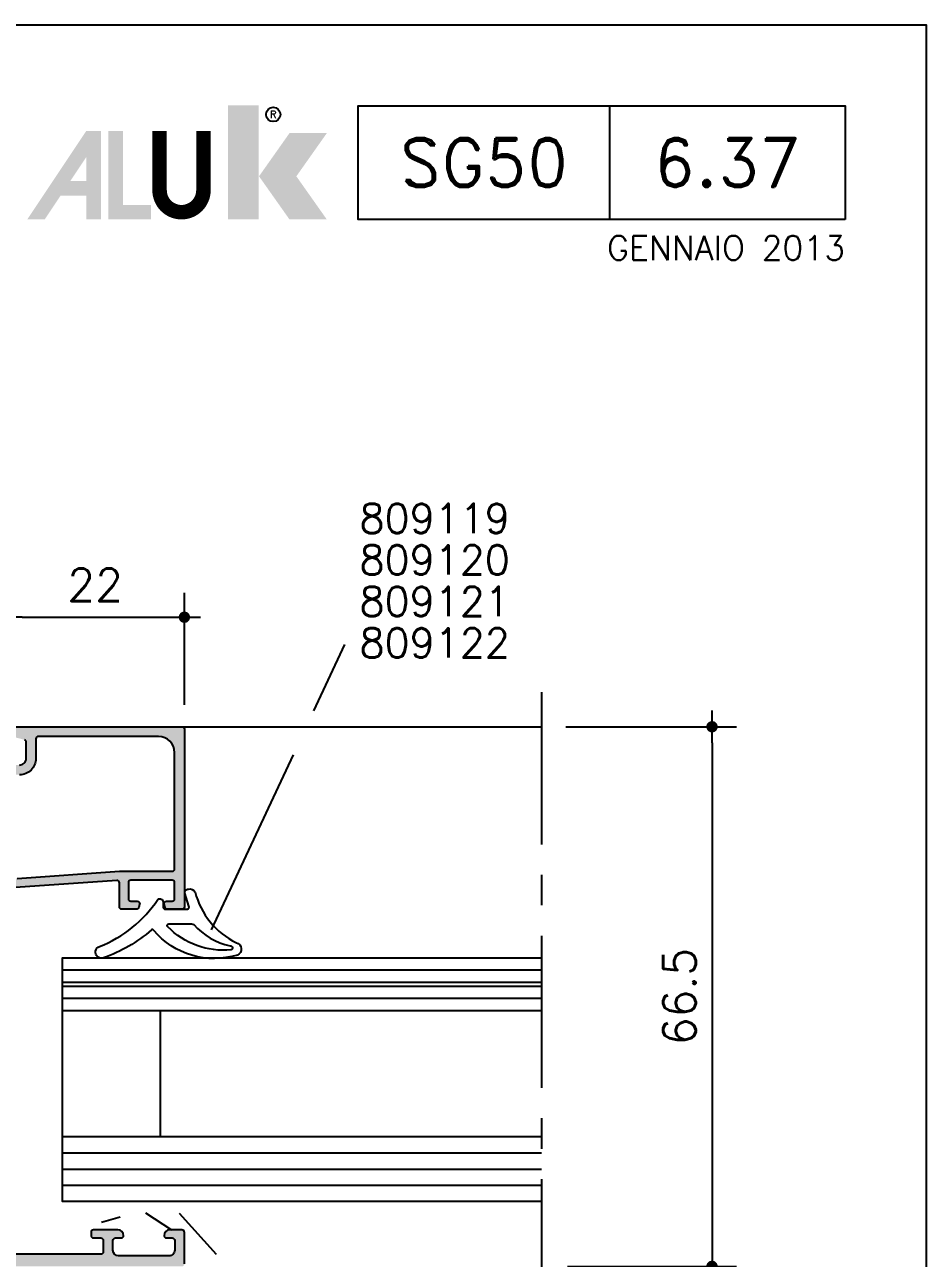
# Model space of a CAD drawing. Extents: x 0 to 1130, y -960 to 577.
# Drawn here: x 384.5 to 440, y -99 to -23 of the extents above; entities that cross this region are included whole.
import ezdxf
from ezdxf.enums import TextEntityAlignment as Align

# ---------------------------------------------------------------- set-up
doc = ezdxf.new("R2010")
doc.units = 0
doc.header["$LTSCALE"] = 7.5
doc.header["$MEASUREMENT"] = 0
doc.linetypes.add('CENTER', pattern=[2, 1.25, -0.25, 0.25, -0.25])
doc.layers.get('0').update_dxf_attribs({"linetype": 'CONTINUOUS'})
doc.layers.get('DEFPOINTS').update_dxf_attribs({"linetype": 'CONTINUOUS'})
for name, color, linetype in [('ASSI', 1, 'CENTER'), ('FILL', 8, 'CONTINUOUS'), ('FINE', 7, 'CONTINUOUS'), ('GOMMA', 3, 'CONTINUOUS'), ('GROSSA', 4, 'CONTINUOUS'), ('MARCHIO', 7, 'CONTINUOUS'), ('QUOTE', 254, 'CONTINUOUS'), ('TESTO', 2, 'CONTINUOUS'), ('TRATTEGGI', 140, 'CONTINUOUS'), ('VETRO', 6, 'CONTINUOUS')]:
    doc.layers.add(name, color=color, linetype=linetype)
doc.styles.add('RD', font='ROMAND.SHX', dxfattribs={"height": 3})
doc.styles.get("Standard").update_dxf_attribs({"font": 'romans.shx'})
doc.dimstyles.new('SCALA_1-2$0', dxfattribs={"dimtxt": 2, "dimasz": 1, "dimexe": 1.5, "dimexo": 1.5, "dimgap": 1, "dimtad": 3, "dimlfac": 2, "dimdsep": 46, "dimtxsty": 'Standard', "dimblk1": 'PUNTO', "dimblk2": 'PUNTO', "dimsah": 1, "dimcen": 0, "dimclrt": 2, "dimaunit": 1, "dimadec": 0, "dimazin": 0, "dimtfac": 0.7, "dimtmove": 0, "dimatfit": 3, "dimldrblk": 'PUNTO', "dimfxl": 1, "dimtolj": 2, "dimarcsym": 0})

# ---------------------------------------------------------------- blocks, each defined once
blk = doc.blocks.new('PUNTO')
blk.add_line((-1, 0), (1, 0))
at = {"const_width": 0.35}
blk.add_lwpolyline([(-0.1750000000000114, 0, 1), (0.1750000000000114, 0, 1)], format="xyb", close=True, dxfattribs=at)
blk = doc.blocks.new('*D81')
at = {"layer": 'DEFPOINTS', "color": 0, "transparency": 16777216}
for p in [(416.2974432438366, -66.25341374006891), (416.3996005313616, -99.50000027074714), (426.7995912078717, -99.50000027074714)]:
    blk.add_point(p, dxfattribs=at)
at = {"layer": 'QUOTE', "color": 0, "lineweight": -2, "transparency": 16777216}
for p, q in [((417.7974432438366, -66.25341374006891), (428.2995912078717, -66.25341374006891)), ((426.7995912078717, -67.25341374006891), (426.7995912078717, -98.50000027074714)), ((417.8996005313616, -99.50000027074714), (428.2995912078717, -99.50000027074714))]:
    blk.add_line(p, q, dxfattribs=at)
for p, rotation in [((426.7995912078717, -66.25341374006891), 90), ((426.7995912078717, -99.50000027074714), 270)]:
    blk.add_blockref('PUNTO', p, dxfattribs=dict(at, rotation=rotation))
at = {"layer": 'QUOTE', "color": 2, "transparency": 16777216, "insert": (424.7995912078716, -82.87670700540812), "char_height": 2, "attachment_point": 5, "rotation": 90}
blk.add_mtext('\\A2;66.5', dxfattribs=at)
blk = doc.blocks.new('*D86')
at = {"layer": 'DEFPOINTS', "color": 0, "transparency": 16777216}
for p in [(394.2956111785611, -59.50696298752115), (383.2974432438359, -66.40000027074683), (394.2956111785611, -66.40003627691686)]:
    blk.add_point(p, dxfattribs=at)
at = {"layer": 'QUOTE', "color": 0, "lineweight": -2, "transparency": 16777216}
for p, q in [((383.2974432438359, -64.90000027074683), (383.2974432438359, -58.00696298752115)), ((394.2956111785611, -64.90003627691686), (394.2956111785611, -58.00696298752115)), ((384.2974432438359, -59.50696298752115), (393.2956111785611, -59.50696298752115))]:
    blk.add_line(p, q, dxfattribs=at)
at = {"layer": 'QUOTE', "color": 0, "lineweight": -2, "transparency": 16777216, "rotation": 180}
blk.add_blockref('PUNTO', (383.2974432438359, -59.50696298752115), dxfattribs=at)
at = {"layer": 'QUOTE', "color": 0, "lineweight": -2, "transparency": 16777216}
blk.add_blockref('PUNTO', (394.2956111785611, -59.50696298752115), dxfattribs=at)
at = {"layer": 'QUOTE', "color": 2, "transparency": 16777216, "insert": (388.7965272111985, -57.50696298752115), "char_height": 2, "attachment_point": 5}
blk.add_mtext('\\A2;22', dxfattribs=at)
blk = doc.blocks.new('NMD')
at = {"layer": 'MARCHIO'}
blk.add_line((-19.50147934574323, -11.99999999951831), (-19.50147934574323, -5), dxfattribs=at)
blk.add_lwpolyline([(-5, -11.9999999995182), (-35.0029586914865, -11.99999999951831), (-35.0029586914865, -5.000000000000114), (-5, -5)], close=True, dxfattribs=at)
at = {"layer": 'MARCHIO', "const_width": 0.8940816252993522}
blk.add_lwpolyline([(-44.52990537063704, -6.560045326696226), (-44.52990537063704, -10.20148341598349, -1), (-47.2328569124073, -10.20148341598349), (-47.2328569124073, -6.560045326696226)], format="xyb", dxfattribs=at)
at = {"layer": 'MARCHIO'}
blk.add_circle((-40.22975519054793, -5.53274893474395), 0.442301161380581, dxfattribs=at)
for points in [[(-43.01116324381744, -4.962846688377454), (-41.13419014878346, -4.962846688377454), (-43.01116324381741, -11.99999999951829), (-41.1341901487834, -11.99999999951832)], [(-55.38160161531025, -11.99999999951829), (-54.30890331492077, -11.99999999951829), (-51.75496516676219, -6.560045326696248), (-51.73432503771241, -8.13813258370574)], [(-51.75496516676219, -6.560045326696248), (-51.73432503771241, -8.13813258370574), (-50.84024341241303, -6.560045326696248), (-50.84024341241303, -11.99999999951832)], [(-50.38284926682724, -6.560045326696226), (-49.48876764152789, -6.560045326696226), (-50.38284926682724, -11.99999999951832), (-49.48876764152789, -11.10591837421894)], [(-39.22923636995171, -6.682906760413069), (-36.93009059657882, -6.68290676041309), (-41.10585751316535, -9.341453379965678), (-38.80671173979249, -9.341453379965678)], [(-51.73432503771238, -11.99999999951832), (-50.84024341241303, -11.99999999951832), (-51.73432503771241, -8.13813258370574)], [(-52.72995742831989, -9.631581169617007), (-53.32601184518612, -10.52566279491632), (-51.73432503771235, -9.631581169616993), (-51.73432503771238, -10.52566279491634)], [(-41.10585751316535, -9.341453379965678), (-38.80671173979249, -9.341453379965678), (-39.22923636995174, -11.99999999951832), (-36.93009059657888, -11.99999999951832)], [(-49.48876764152789, -11.10591837421894), (-50.38284926682724, -11.99999999951832), (-47.76870756949228, -11.10591837421898), (-47.76870756949228, -11.99999999951832)]]:
    blk.add_solid(points, dxfattribs=at)
blk.add_text('R', height=0.4444645296249439, dxfattribs=at).set_placement((-40.22975519054793, -5.53274893474395), align=Align.MIDDLE)
at = {"layer": 'MARCHIO', "color": 2, "style": 'RD'}
for tag, p in [('SERIE', (-27.24999999999983, -8.5)), ('PAG', (-12.24999999999983, -8.5))]:
    blk.add_attdef(tag, text='', height=3, dxfattribs=at).set_placement(p, align=Align.MIDDLE)
at = {"layer": 'MARCHIO', "color": 2}
blk.add_attdef('REVISIONE', text='', height=1.5, dxfattribs=at).set_placement((-5.004068828642176, -14.50321972118864), align=Align.RIGHT)

msp = doc.modelspace()

# ---------------------------------------------------------------- hatches: boundary and pattern name
at = {"layer": 'FILL'}
h = msp.add_hatch(color=256, dxfattribs=at)
edge = h.paths.add_edge_path(flags=16)
edge.add_arc((363.2119869420862, -68.25000027074663), 0.15, 194.9999999999607, 269.9999999999566)
edge.add_line((363.211986942086, -68.40000027074672), (363.5468878938896, -68.40000027074672))
edge.add_arc((363.5468878938891, -68.25000027074685), 0.1499999999998636, 270.0000000000868, 360.0000000000869)
edge.add_line((363.6968878938892, -68.25000027074663), (363.6968878938892, -67.30000027074658))
edge.add_arc((363.8468878938888, -67.3000002707467), 0.1499999999999631, 89.99999999995123, 179.9999999999566, ccw=False)
edge.add_line((363.8468878938893, -67.15000027074672), (378.9468878938892, -67.15000027074672))
edge.add_arc((378.9468878938892, -67.3000002707467), 0.1500000000000057, 0, 90, ccw=False)
edge.add_line((379.0968878938893, -67.3000002707467), (379.0968878938893, -77.39938679848791))
edge.add_line((379.0968878938893, -77.39938679848791), (379.8974432438361, -77.6138949580025))
edge.add_line((379.8974432438358, -77.6138949580025), (379.8974432438358, -79.00000027074674))
edge.add_arc((380.1474432438358, -79.00000027074663), 0.2500000000000853, 180.0000000000196, 270.0000000000326)
edge.add_line((380.1474432438363, -79.25000027074674), (381.2974432438361, -79.25000027074663))
edge.add_arc((381.2974432438359, -79.4000002707466), 0.1500000000000057, -3.26281224261038e-11, 89.99999999994583, ccw=False)
edge.add_line((381.447443243836, -79.40000027074672), (381.447443243836, -80.4476704113685))
edge.add_arc((381.2974432438359, -80.44767041136862), 0.1500000000000057, -89.99999999994583, 3.26281224261038e-11, ccw=False)
edge.add_line((381.2974432438359, -80.5976704113686), (379.4468878938892, -80.5976704113686))
edge.add_arc((379.4468878938892, -80.94767041136862), 0.3499999999999943, 90.00000000000463, 180.0000000000047)
edge.add_line((379.0968878938893, -80.94767041136862), (379.0968878938893, -82.70000027074678))
edge.add_arc((378.9468878938892, -82.70000027074678), 0.1499999999999773, -90, 0, ccw=False)
edge.add_line((378.9468878938892, -82.85000027074676), (363.8468878938893, -82.85000027074699))
edge.add_arc((363.8468878938891, -82.7000002707469), 0.1500000000000625, 179.9999999999891, 270.0000000000054, ccw=False)
edge.add_line((363.6968878938892, -82.7000002707469), (363.6968878938892, -81.75000027074685))
edge.add_arc((363.5468878938891, -81.75000027074663), 0.1499999999998636, 359.9999999999131, 449.9999999999132)
edge.add_line((363.5468878938896, -81.60000027074676), (363.2119869420862, -81.60000027074676))
edge.add_arc((363.2119869420862, -81.75000027074674), 0.1500000000000057, 90.00000000004343, 165.0000000000393)
edge.add_line((363.0670980681427, -81.71117741398149), (362.7917412290969, -82.73882312751226))
edge.add_arc((362.6468523551537, -82.7000002707469), 0.1499999999998922, 269.99999999998914, 344.9999999999833, ccw=False)
edge.add_line((362.6468523551537, -82.85000027074676), (359.8979985937824, -82.85000027074699))
edge.add_arc((359.8979985937824, -82.7000002707469), 0.1500000000000057, 180.0000000000109, 270.0000000000054, ccw=False)
edge.add_line((359.7479985937825, -82.7000002707469), (359.7479985937823, -80.9476704113685))
edge.add_arc((359.3979985937822, -80.94767041136862), 0.3499999999999943, 4.652697134026705e-12, 90)
edge.add_line((359.3979985937822, -80.5976704113686), (356.5974432438356, -80.5976704113686))
edge.add_arc((356.5974432438356, -80.44767041136862), 0.1500000000000057, 180.0000000000109, 270.0000000000054, ccw=False)
edge.add_line((356.4474432438356, -80.44767041136862), (356.4474432438356, -67.30000027074658))
edge.add_arc((356.5974432438356, -67.30000027074658), 0.1500000000000199, 90.0000000000054, 180.0000000000109, ccw=False)
edge.add_line((356.5974432438356, -67.1500002707466), (362.6468523551539, -67.15000027074672))
edge.add_arc((362.6468523551537, -67.30000027074658), 0.1499999999998636, 15.000000000008981, 90.00000000002171, ccw=False)
edge.add_line((362.7917412290969, -67.26117741398122), (363.0670980681427, -68.28882312751199))
edge = h.paths.add_edge_path()
edge.add_line((380.197443243836, -81.80000027074749), (380.197443243836, -81.6500002707474))
edge.add_arc((380.3474432438356, -81.6500002707474), 0.1499999999998636, 90, 180, ccw=False)
edge.add_line((380.3474432438356, -81.50000027074753), (382.3646005313612, -81.50000027074753))
edge.add_arc((382.5060218875988, -81.55000027074749), 0.1499999999999834, 19.471220634497627, 160.5287793655025, ccw=False)
edge.add_line((382.6474432438358, -81.50000027074753), (382.6474432438358, -81.51914116130416))
edge.add_arc((382.3474432438359, -81.51914116130439), 0.3000000000000682, -32.40172067704111, 5.4285465012071654e-11, ccw=False)
edge.add_line((382.600736793871, -81.67989680665079), (382.0587051889302, -82.53394525484367))
edge.add_line((382.0587051889302, -82.53394525484356), (381.9144944117847, -82.52789669398936))
edge.add_arc((381.9103038458998, -82.62780885119554), 0.1000000000000201, 87.59827932291405, 207.5982793229115)
edge.add_line((381.82168209667, -82.6741357932861), (381.8951467331337, -82.81467096129342))
edge.add_arc((382.2496337300527, -82.62936319293141), 0.399999999999929, 207.5982793228842, 252.5982793228868)
edge.add_line((382.1300059503042, -83.01105573191063), (383.0903403302191, -83.31203795700873))
edge.add_arc((383.1352007476248, -83.16890325489152), 0.1499999999999461, 252.598279322908, 360.0000000000109)
edge.add_line((383.2852007476249, -83.1689032548914), (383.2852007476249, -82.39335616811417))
edge.add_arc((383.1852032055651, -82.39265503900987), 0.0999999999999522, 359.5982793229086, 420.3673421366811)
edge.add_arc((383.3088125523993, -82.17535172708114), 0.1500000000000135, 162.5982793228698, 240.3673421366588, ccw=False)
edge.add_line((383.165677850282, -82.13049130967539), (383.2974432438359, -81.63059469637454))
edge.add_line((383.2974432438359, -81.63059469637443), (383.2974432438359, -80.74767041136869))
edge.add_arc((383.1474432438358, -80.74767041136869), 0.1500000000001194, 1.085629331272016e-11, 89.99999999998914)
edge.add_line((383.1474432438358, -80.5976704113686), (382.6974432438358, -80.5976704113686))
edge.add_arc((382.6974432438358, -80.44767041136862), 0.1500000000000341, 180.0000000000217, 270.00000000002166, ccw=False)
edge.add_line((382.5474432438359, -80.44767041136862), (382.5474432438359, -79.40000027074672))
edge.add_arc((382.697443243836, -79.40000027074672), 0.1500000000000909, 90, 180, ccw=False)
edge.add_line((382.697443243836, -79.25000027074663), (383.1474432438361, -79.25000027074663))
edge.add_arc((383.1474432438361, -79.10000027074665), 0.1499999999999773, 269.9999999999566, 359.9999999999566)
edge.add_line((383.2974432438359, -79.10000027074676), (383.2974432438359, -76.90000027074672))
edge.add_arc((382.8974432438361, -76.90000027074683), 0.3999999999999773, 1.628443996909413e-11, 90.00000000001629)
edge.add_line((382.8974432438358, -76.50000027074685), (382.6974432438358, -76.50000027074685))
edge.add_arc((382.6974432438358, -76.65000027074683), 0.1499999999999773, 89.99999999995657, 179.9999999999566)
edge.add_line((382.5474432438359, -76.65000027074672), (382.5474432438359, -78.20000027074667))
edge.add_arc((382.3974432438358, -78.20000027074678), 0.1499999999999773, -89.99999999995657, 4.3428372009657323e-11, ccw=False)
edge.add_line((382.3974432438358, -78.35000027074676), (380.9474432438358, -78.35000027074676))
edge.add_arc((380.947443243836, -78.20000027074667), 0.1500000000000909, 180, 270, ccw=False)
edge.add_line((380.7974432438359, -78.20000027074667), (380.7974432438359, -76.65000027074683))
edge.add_arc((380.6474432438358, -76.65000027074683), 0.1500000000000341, 2.171258662545267e-11, 90.0000000000217)
edge.add_line((380.6474432438358, -76.50000027074685), (380.1468878938895, -76.50000027074685))
edge.add_arc((380.1468878938892, -76.35000027074676), 0.1500000000000341, 180.0000000000217, 270.00000000002166, ccw=False)
edge.add_line((379.9968878938894, -76.35000027074688), (379.9968878938894, -67.40000027074672))
edge.add_arc((380.2468878938894, -67.40000027074672), 0.25, 90, 180, ccw=False)
edge.add_line((380.2468878938894, -67.15000027074672), (382.3974432438361, -67.15000027074672))
edge.add_arc((382.3974432438358, -67.30000027074658), 0.1499999999998636, 0, 90, ccw=False)
edge.add_line((382.5474432438359, -67.30000027074658), (382.5474432438359, -68.10000027074676))
edge.add_arc((382.6974432438358, -68.10000027074665), 0.1499999999999773, 180.0000000000434, 270.0000000000434)
edge.add_line((382.697443243836, -68.25000027074663), (382.8974432438361, -68.25000027074663))
edge.add_arc((382.8974432438361, -67.85000027074665), 0.3999999999999773, 269.9999999999837, 359.9999999999837)
edge.add_line((383.2974432438359, -67.85000027074676), (383.2974432438359, -66.40000027074683))
edge.add_arc((383.1474432438358, -66.40000027074683), 0.1500000000000057, 1.085629331272839e-11, 90.00000000001086)
edge.add_line((383.1474432438358, -66.25000027074685), (346.5474432438359, -66.25000027074663))
edge.add_arc((346.5474432438359, -66.50000027074663), 0.25, 90, 180)
edge.add_line((346.2974432438359, -66.50000027074663), (346.2974432438359, -68.35000027074653))
edge.add_arc((346.447443243836, -68.35000027074653), 0.1500000000000341, 180, 270)
edge.add_line((346.447443243836, -68.50000027074663), (347.197443243836, -68.50000027074663))
edge.add_arc((347.197443243836, -68.1500002707466), 0.3500000000000227, 269.9999999999791, 359.9999999999814)
edge.add_arc((347.3974432438358, -68.15000027074672), 0.1500000000000909, 0, 90)
edge.add_line((347.3974432438358, -68.00000027074663), (347.0474432438359, -68.00000027074663))
edge.add_arc((347.0474432438359, -67.85000027074653), 0.1500000000000909, 180, 270, ccw=False)
edge.add_line((346.8974432438358, -67.85000027074653), (346.8974432438358, -67.2500002707464))
edge.add_arc((347.2474432438357, -67.2500002707464), 0.3499999999999091, 90, 180, ccw=False)
edge.add_line((347.2474432438357, -66.90000027074649), (350.3474432438356, -66.90000027074649))
edge.add_arc((350.3474432438356, -67.25000027074663), 0.3500000000001364, 0, 90, ccw=False)
edge.add_line((350.697443243836, -67.25000027074663), (350.697443243836, -67.85000027074676))
edge.add_arc((350.5474432438359, -67.85000027074676), 0.1499999999998636, -90, 0, ccw=False)
edge.add_line((350.5474432438359, -68.00000027074663), (350.1974432438358, -68.00000027074663))
edge.add_arc((350.197443243836, -68.15000027074649), 0.149999999999892, 90.00000000001086, 179.9999999999891)
edge.add_arc((350.3974432438358, -68.1500002707466), 0.3499999999999801, 179.9999999999721, 269.9999999999884)
edge.add_line((350.3974432438358, -68.50000027074663), (351.1474432438358, -68.50000027074663))
edge.add_arc((351.1474432438358, -68.35000027074653), 0.1500000000000909, 270, 360)
edge.add_line((351.2974432438359, -68.35000027074653), (351.2974432438359, -67.30000027074658))
edge.add_arc((351.447443243836, -67.30000027074658), 0.1499999999998636, 90, 180, ccw=False)
edge.add_line((351.447443243836, -67.15000027074672), (355.0474432438364, -67.15000027074672))
edge.add_arc((355.0474432438361, -67.65000027074672), 0.5, 0, 90.00000000000159, ccw=False)
edge.add_line((355.5474432438361, -67.65000027074672), (355.5474432438355, -81.63059469637398))
edge.add_line((355.5474432438355, -81.63059469637398), (355.6792086373894, -82.13049130967539))
edge.add_arc((355.5360739352723, -82.17535172708114), 0.1500000000000208, -60.36734213665409, 17.401720677128594, ccw=False)
edge.add_arc((355.6596832821065, -82.39265503900987), 0.09999999999994329, 119.6326578633189, 180.4017206770914)
edge.add_line((355.5596857400469, -82.39335616811428), (355.5596857400469, -83.16890325489152))
edge.add_arc((355.7096857400466, -83.16890325489152), 0.1499999999999488, 179.9999999999891, 287.401720677092)
edge.add_line((355.7545461574523, -83.31203795700873), (356.7148805373672, -83.01105573191063))
edge.add_arc((356.5952527576187, -82.62936319293141), 0.3999999999999496, 287.401720677112, 332.4017206771132)
edge.add_line((356.9497397545379, -82.81467096129342), (357.0232043910019, -82.6741357932861))
edge.add_arc((356.9345826417721, -82.62780885119554), 0.1000000000000089, 332.4017206770778, 452.4017206770779)
edge.add_line((356.9303920758871, -82.52789669398948), (356.7861812987414, -82.53394525484367))
edge.add_line((356.7861812987417, -82.53394525484367), (356.2441496938011, -81.67989680665079))
edge.add_arc((356.4974432438357, -81.51914116130405), 0.3000000000001614, 180.0000000000163, 212.4017206771137, ccw=False)
edge.add_line((356.1974432438356, -81.51914116130416), (356.1974432438356, -81.50000027074753))
edge.add_arc((356.3388646000731, -81.55000027074749), 0.1499999999999834, 19.471220634497627, 160.5287793655025, ccw=False)
edge.add_line((356.4802859563101, -81.50000027074753), (358.4474432438358, -81.50000027074753))
edge.add_line((358.447443243836, -81.50000027074753), (358.497443243836, -81.50000027074753))
edge.add_arc((358.4974432438357, -81.6500002707474), 0.1499999999998636, 0, 90, ccw=False)
edge.add_line((358.6474432438358, -81.6500002707474), (358.6474432438361, -81.80000027074749))
edge.add_line((358.6474432438358, -81.80000027074749), (358.185563028484, -82.60000027074744))
edge.add_arc((358.2721655688624, -82.65000027074751), 0.100000000000091, 149.9999999999661, 229.9999999999754)
edge.add_line((358.2078868078938, -82.72660471505941), (359.3856995317165, -83.71490693721472))
edge.add_arc((359.4821176731696, -83.60000027074676), 0.1500000000000061, 230.0000000000135, 270.0000000000054)
edge.add_line((359.4821176731696, -83.75000027074685), (379.3627688145023, -83.75000027074685))
edge.add_arc((379.3627688145023, -83.60000027074688), 0.1500000000000057, 269.9999999999891, 309.9999999999823)
edge.add_line((379.4591869559554, -83.71490693721472), (380.636999679778, -82.72660471505941))
edge.add_arc((380.5727209188092, -82.65000027074763), 0.09999999999994862, 310.0000000000415, 390.0000000001554)
edge.add_line((380.6593234591874, -82.60000027074744), (380.1974432438358, -81.80000027074749))
edge = h.paths.add_edge_path(flags=16)
edge.add_line((380.9474432438358, -94.45000027074747), (380.9474432438362, -98.45000027074667))
edge.add_arc((380.7974432438359, -98.45000027074667), 0.1500000000000625, 269.99999999998914, 359.99999999998914, ccw=False)
edge.add_line((380.7974432438359, -98.60000027074676), (359.7974432438359, -98.60000027074676))
edge.add_arc((359.7974432438359, -98.45000027074667), 0.1500000000000625, 180.0000000000109, 270.00000000001086, ccw=False)
edge.add_line((359.6474432438358, -98.45000027074678), (359.6474432438356, -94.45000027074747))
edge.add_arc((359.7974432438359, -94.45000027074747), 0.1500000000000057, 90, 180.0000000000109, ccw=False)
edge.add_line((359.7974432438359, -94.30000027074749), (380.7974432438359, -94.30000027074749))
edge.add_arc((380.7974432438357, -94.45000027074747), 0.1500000000000057, 0, 90, ccw=False)
edge = h.paths.add_edge_path()
edge.add_line((353.4474432438353, -95.12500027074731), (358.6474432438358, -95.12500027074731))
edge.add_arc((358.6474432438358, -95.27500027074717), 0.1499999999999204, -2.1714186004828662e-11, 89.99999999997829, ccw=False)
edge.add_line((358.7974432438355, -95.27500027074717), (358.7974432438359, -99.25000027074708))
edge.add_arc((359.0474432438361, -99.25000027074708), 0.25, 180.0000000000065, 270)
edge.add_line((359.0474432438361, -99.50000027074708), (394.1474432438361, -99.50000027074708))
edge.add_arc((394.1474432438361, -99.35000027074699), 0.1500000000000341, 269.9999999999783, 359.9999999999783)
edge.add_line((394.2974432438359, -99.3500002707471), (394.2974432438359, -97.40000027074706))
edge.add_arc((394.1474432438361, -97.40000027074706), 0.1500000000000341, 2.171258662545267e-11, 90.0000000000217)
edge.add_line((394.1474432438358, -97.25000027074708), (393.3974432438358, -97.25000027074708))
edge.add_arc((393.3974432438361, -97.60000027074699), 0.3499999999999375, 90.00000000000463, 180.0000000000047)
edge.add_arc((393.197443243836, -97.60000027074699), 0.1500000000000341, 180.0000000000217, 270.0000000000217)
edge.add_line((393.197443243836, -97.75000027074708), (393.5474432438359, -97.75000027074708))
edge.add_arc((393.5474432438361, -97.90000027074706), 0.1500000000000341, 1.0913936421275139e-11, 90.00000000002171, ccw=False)
edge.add_line((393.697443243836, -97.90000027074706), (393.697443243836, -98.50000027074708))
edge.add_arc((393.3474432438361, -98.50000027074708), 0.3499999999999375, -89.99999999999528, 1.3983481039758772e-11, ccw=False)
edge.add_line((393.3474432438361, -98.8500002707471), (390.2474432438362, -98.8500002707471))
edge.add_arc((390.2474432438362, -98.50000027074697), 0.3500000000000796, 180.0000000000093, 270.0000000000093, ccw=False)
edge.add_line((389.8974432438363, -98.50000027074708), (389.8974432438363, -97.90000027074706))
edge.add_arc((390.0474432438361, -97.90000027074694), 0.1499999999999204, 90.00000000002171, 180.0000000000217, ccw=False)
edge.add_line((390.0474432438359, -97.75000027074708), (390.3974432438381, -97.75000027074708))
edge.add_arc((390.3974432438381, -97.60000027074699), 0.1500000000000625, 269.9999999999891, 360.0000000000109)
edge.add_arc((390.1974432438374, -97.60000027074813), 0.3500000000010743, 2.00065976762531e-10, 90.00000000018146)
edge.add_line((390.197443243836, -97.25000027074708), (388.697443243836, -97.25000027074708))
edge.add_arc((388.697443243836, -97.40000027074706), 0.1500000000000341, 89.99999999997829, 179.9999999999783)
edge.add_line((388.5474432438359, -97.40000027074706), (388.5474432438359, -97.6000002707471))
edge.add_arc((388.697443243836, -97.60000027074699), 0.1500000000000625, 180.0000000000109, 270.0000000000109)
edge.add_line((388.697443243836, -97.75000027074708), (389.1474432438358, -97.75000027074708))
edge.add_arc((389.1474432438358, -97.90000027074717), 0.1500000000000625, 1.0913936421275139e-11, 90.00000000001091, ccw=False)
edge.add_line((389.2974432438359, -97.90000027074706), (389.2974432438359, -98.60000027074688))
edge.add_arc((389.1474432438358, -98.60000027074688), 0.1500000000000625, 269.99999999998914, 359.99999999998914, ccw=False)
edge.add_line((389.1474432438358, -98.75000027074697), (382.2974432438359, -98.75000027074685))
edge.add_arc((382.2974432438361, -98.25000027074674), 0.5000000000000568, 180.0000000000065, 269.99999999999346, ccw=False)
edge.add_line((381.7974432438359, -98.25000027074685), (381.7974432438355, -94.65000027074751))
edge.add_arc((381.9474432438356, -94.65000027074751), 0.1500000000000341, 89.99999999997829, 179.9999999999783, ccw=False)
edge.add_line((381.9474432438356, -94.50000027074753), (383.1474432438358, -94.50000027074753))
edge.add_arc((383.1474432438358, -94.35000027074744), 0.1500000000000057, 270, 360)
edge.add_line((383.2974432438359, -94.35000027074744), (383.2974432438359, -93.36940584512053))
edge.add_line((383.2974432438359, -93.36940584512053), (383.165677850282, -92.86950923181968))
edge.add_arc((383.3088125523991, -92.82464881441393), 0.1500000000000072, 119.6326578633412, 197.4017206771302, ccw=False)
edge.add_arc((383.1852032055649, -92.60734550248509), 0.09999999999994329, 299.6326578633189, 360.4017206770914)
edge.add_line((383.2852007476245, -92.60664437338079), (383.2852007476245, -91.83109728660355))
edge.add_arc((383.1352007476246, -91.83109728660344), 0.1499999999999488, 359.9999999999891, 467.401720677092)
edge.add_line((383.0903403302191, -91.68796258448634), (382.1300059503042, -91.98894480958444))
edge.add_arc((382.2496337300527, -92.37063734856355), 0.3999999999999225, 107.4017206771132, 152.4017206771158)
edge.add_line((381.8951467331335, -92.18532958020165), (381.8216820966697, -92.32586474820897))
edge.add_arc((381.9103038458998, -92.37219169029953), 0.09999999999999626, 152.4017206770741, 272.401720677086)
edge.add_line((381.9144944117843, -92.4721038475056), (382.0587051889297, -92.4660552866514))
edge.add_line((382.0587051889297, -92.4660552866514), (382.6007367938705, -93.32010373484428))
edge.add_arc((382.3474432438356, -93.48085938019057), 0.3000000000000714, -5.4285465012071654e-11, 32.40172067704111, ccw=False)
edge.add_line((382.6474432438358, -93.4808593801909), (382.6474432438358, -93.50000027074753))
edge.add_arc((382.5060218875983, -93.45000027074747), 0.1499999999999834, 199.4712206344975, 340.52877936550243, ccw=False)
edge.add_line((382.3646005313612, -93.50000027074753), (380.3474432438359, -93.50000027074753))
edge.add_arc((380.3474432438356, -93.35000027074744), 0.1500000000000341, 180.0000000000217, 270.00000000002166, ccw=False)
edge.add_line((380.1974432438356, -93.35000027074756), (380.1974432438356, -93.2401926496122))
edge.add_arc((380.3474432438356, -93.24019264961254), 0.1500000000001194, 149.9999999998954, 179.9999999998914, ccw=False)
edge.add_line((380.217539433268, -93.16519264961215), (380.6593234591874, -92.4000002707474))
edge.add_arc((380.572720918809, -92.35000027074744), 0.0999999999999707, 330.0000000000203, 449.9999999999837)
edge.add_line((380.572720918809, -92.25000027074753), (379.9953706496194, -92.25000027074753))
edge.add_arc((379.9953706496194, -92.75000027074753), 0.5, 89.99999999999675, 150.0000000000011)
edge.add_line((379.5623579477274, -92.50000027074753), (379.1293452458353, -93.25000027074753))
edge.add_arc((378.6963325439428, -93.00000027074753), 0.499999999999988, 270, 330.00000000000676, ccw=False)
edge.add_line((378.6963325439428, -93.50000027074753), (360.148553943729, -93.50000027074753))
edge.add_arc((360.1485539437292, -93.00000027074753), 0.5, 210.0000000000078, 270, ccw=False)
edge.add_line((359.7155412418369, -93.25000027074753), (359.2825285399445, -92.50000027074742))
edge.add_arc((358.8495158380524, -92.75000027074776), 0.5000000000002712, 30.00000000002343, 90.00000000001629)
edge.add_line((358.849515838052, -92.25000027074753), (358.2721655688624, -92.25000027074753))
edge.add_arc((358.2721655688626, -92.35000027074744), 0.09999999999999432, 90.00000000003257, 209.9999999999856)
edge.add_line((358.185563028484, -92.40000027074751), (358.6273470544033, -93.16519264961215))
edge.add_arc((358.4974432438357, -93.24019264961254), 0.1500000000002165, 9.771383702172898e-11, 30.000000000097714, ccw=False)
edge.add_line((358.6474432438358, -93.2401926496122), (358.6474432438358, -93.35000027074744))
edge.add_arc((358.497443243836, -93.35000027074744), 0.1500000000000341, 269.9999999999783, 359.9999999999783, ccw=False)
edge.add_line((358.4974432438357, -93.50000027074753), (356.4802859563104, -93.50000027074753))
edge.add_arc((356.3388646000731, -93.45000027074747), 0.1499999999999834, 199.4712206344975, 340.52877936550243, ccw=False)
edge.add_line((356.197443243836, -93.50000027074753), (356.197443243836, -93.4808593801909))
edge.add_arc((356.4974432438362, -93.48085938019102), 0.3000000000001819, 147.5982793228831, 179.9999999999783, ccw=False)
edge.add_line((356.2441496938013, -93.32010373484428), (356.7861812987419, -92.4660552866514))
edge.add_line((356.7861812987417, -92.4660552866514), (356.9303920758873, -92.4721038475056))
edge.add_arc((356.9345826417723, -92.37219169029953), 0.1000000000000195, 267.5982793229222, 387.5982793229221)
edge.add_line((357.0232043910019, -92.32586474820897), (356.9497397545379, -92.18532958020165))
edge.add_arc((356.5952527576192, -92.37063734856355), 0.399999999999929, 27.59827932288415, 72.59827932288678)
edge.add_line((356.7148805373677, -91.98894480958444), (355.7545461574528, -91.68796258448634))
edge.add_arc((355.709685740047, -91.83109728660344), 0.1499999999999418, 72.59827932291317, 180.0000000000109)
edge.add_line((355.5596857400469, -91.83109728660355), (355.5596857400469, -92.60664437338079))
edge.add_arc((355.6596832821067, -92.60734550248509), 0.0999999999999522, 179.5982793229086, 240.3673421366811)
edge.add_arc((355.5360739352725, -92.82464881441393), 0.1500000000000206, -17.40172067712848, 60.36734213665409, ccw=False)
edge.add_line((355.6792086373898, -92.86950923181968), (355.5474432438359, -93.36940584512087))
edge.add_line((355.5474432438359, -93.36940584512087), (355.5474432438359, -94.17500027074726))
edge.add_arc((355.3974432438358, -94.17500027074726), 0.1500000000000057, 270, 359.99999999998914, ccw=False)
edge.add_line((355.3974432438358, -94.32500027074724), (353.4474432438351, -94.32500027074735))
edge.add_arc((353.4474432438353, -94.47500027074733), 0.1500000000000057, 90, 180)
edge.add_line((353.2974432438355, -94.47500027074733), (353.2974432438355, -94.97500027074733))
edge.add_arc((353.4474432438353, -94.97500027074722), 0.1500000000000057, 180.0000000000109, 269.9999999999946)
h = msp.add_hatch(color=256, dxfattribs=at)
edge = h.paths.add_edge_path()
edge.add_arc((391.3957149884828, -77.1500810066591), 0.1500000000000341, -14.999999999968509, 90.00000000003263, ccw=False)
edge.add_line((391.5406038624262, -77.1889038634244), (391.48701402394, -77.38890386342433))
edge.add_arc((391.3421251499966, -77.35008100665908), 0.1499999999999927, 270.0000000000434, 345.00000000004974, ccw=False)
edge.add_line((391.3421251499967, -77.50008100665906), (390.4457149884829, -77.50008100665906))
edge.add_arc((390.4457149884829, -77.35008100665897), 0.1500000000000909, 180, 270, ccw=False)
edge.add_line((390.2957149884828, -77.35008100665897), (390.2957149884828, -75.87177085956802))
edge.add_arc((390.1457149884828, -75.87177085956802), 0.1499999999999488, 0, 94.00000000000422)
edge.add_line((390.1352515174212, -75.72213625202909), (383.2974432438359, -76.20028238528181))
edge.add_line((383.2974432438359, -76.20028238528181), (382.1474432438361, -76.20028238528181))
edge.add_arc((382.1474432438361, -76.65028238528186), 0.4500000000000455, 90, 209.9999999999984)
edge.add_line((381.757731812133, -76.87528238528188), (382.108516290237, -77.48285892386463))
edge.add_arc((382.2384201008048, -77.40785892386455), 0.1500000000000886, 210.000000000013, 260.4788036413728)
edge.add_arc((382.1474432438362, -77.9502823852821), 0.3999999999999833, -150.0000000000013, 80.47880364135489, ccw=False)
edge.add_line((381.8010330823224, -78.15028238528208), (381.2381165698625, -77.17528238528195))
edge.add_arc((382.1474432438362, -76.65028238528188), 1.049999999999975, 90.00000000000472, 210.0000000000047, ccw=False)
edge.add_line((382.1474432438361, -75.6002823852819), (383.9932701334512, -75.6002823852819))
edge.add_line((383.9932701334512, -75.6002823852819), (390.2957149884828, -75.15957250911976))
edge.add_line((390.2957149884828, -75.15957250911976), (393.5457129633755, -75.15957250911976))
edge.add_arc((393.5457129633756, -75.00957250911966), 0.1500000000000909, 269.9999999999566, 360.000825780694)
edge.add_line((393.6957129633602, -75.00957034723086), (393.6956097751856, -67.8499858581543))
edge.add_arc((392.6956097752895, -67.85000027074685), 0.99999999999998, 0.000825780724913764, 89.99999999999838)
edge.add_line((392.6956097752895, -66.85000027074688), (385.299030698824, -66.85000027074688))
edge.add_arc((385.2990306988239, -67.00000027074685), 0.1499999999999773, 89.99999999996743, 180.0045693693494)
edge.add_line((385.149030699301, -67.00001223332782), (385.1491308155214, -68.21254267774685))
edge.add_arc((384.1491308186656, -68.21262197581103), 0.999999999999883, -90.39195447483883, 0.004543444405783248, ccw=False)
edge.add_line((384.1422899759182, -69.21259857697243), (383.2992111881817, -69.21267971984054))
edge.add_line((383.2992111881817, -69.21267971984054), (382.2334415217797, -68.92710759841049))
edge.add_arc((382.2981462830552, -68.68562614183804), 0.2500000000001429, 179.9834197283645, 255.0000000000345, ccw=False)
edge.add_line((382.0481462935227, -68.68555379675632), (382.048301164145, -68.15037361737933))
edge.add_arc((382.1983011578644, -68.15041702442849), 0.149999999999978, 59.99999999999892, 179.9834197283145, ccw=False)
edge.add_line((382.2733011578644, -68.02051321386085), (383.2974432438361, -68.61180192288515))
edge.add_line((383.2974432438361, -68.61180192288515), (384.1491311099253, -68.61180192288515))
edge.add_arc((384.1491311099254, -68.21180192288506), 0.4000000000000909, 269.9999999999797, 360.0044368585347)
edge.add_line((384.5491311087262, -68.21177094776914), (384.5490491786054, -67.20065206055784))
edge.add_arc((384.3990491790978, -67.20066421493283), 0.150000000000029, 0.004642629267035323, 75.0000000000078)
edge.add_line((384.4378720358632, -67.05577534098944), (383.5559047699076, -66.81945292432596))
edge.add_arc((383.6216150137992, -66.50200447633966), 0.324177965446777, 179.6457709482695, 258.30522138808, ccw=False)
edge.add_line((383.2974432438359, -66.50000027074674), (383.2974432438359, -66.40000027074683))
edge.add_arc((383.4474432438359, -66.40000027074689), 0.1500000000000341, 89.99999999997829, 179.9999999999783, ccw=False)
edge.add_line((383.447443243836, -66.25000027074685), (394.1456111782179, -66.25000027074685))
edge.add_arc((394.1456111782179, -66.40000027074689), 0.1500000000000341, 0.0005358420376069262, 90.00000000001091, ccw=False)
edge.add_line((394.2956111782114, -66.39999886791571), (394.2957135856386, -77.35007960382785))
edge.add_arc((394.1457135856452, -77.35008100665908), 0.1499999999999716, -89.99999999994583, 0.0005358420593211122, ccw=False)
edge.add_line((394.1457135856454, -77.50008100665906), (393.2493048269691, -77.50008100665906))
edge.add_arc((393.2493048269691, -77.35008100665891), 0.1500000000001478, 195.0000000000019, 270, ccw=False)
edge.add_line((393.1044159530256, -77.38890386342433), (393.0508261145396, -77.1889038634244))
edge.add_arc((393.1957149884829, -77.15008100665901), 0.1499999999999471, 90.00000000001091, 195.0000000000111, ccw=False)
edge.add_line((393.1957149884829, -77.00008100665906), (393.5457149884828, -77.00008100665906))
edge.add_arc((393.5457149884828, -76.85008100665897), 0.1500000000000909, 270, 360)
edge.add_line((393.6957149884829, -76.85008100665897), (393.6957149884829, -75.8595725091198))
edge.add_arc((393.5457149884828, -75.8595725091198), 0.1500000000000909, 0, 90)
edge.add_line((393.5457149884828, -75.70957250911971), (390.9957149884831, -75.70957250911971))
edge.add_arc((390.9957149884831, -75.8595725091198), 0.1500000000000909, 90, 180)
edge.add_line((390.845714988483, -75.8595725091198), (390.845714988483, -76.85008100665897))
edge.add_arc((390.9957149884831, -76.85008100665897), 0.1500000000000909, 180, 270)
edge.add_line((390.9957149884831, -77.00008100665906), (391.3957149884827, -77.00008100665906))

# ---------------------------------------------------------------- linework, layer by layer
at = {"layer": 'ASSI'}
msp.add_line((416.2974432438361, -64.12500019412772), (416.2974432438364, -102.3750001941281), dxfattribs=at)
at = {"layer": 'FILL', "color": 137}
for p, q in [((390.3371868686859, -96.4735603099943), (389.1839478918973, -96.78875725342567)), ((391.8966791717969, -96.20161120946733), (393.5125422920328, -97.25000027074708))]:
    msp.add_line(p, q, dxfattribs=at)
at = {"layer": 'FINE'}
msp.add_line((394.1434538906926, -66.25341374006888), (416.2974432438364, -66.25341374006888), dxfattribs=at)
at = {"layer": 'GOMMA'}
for points in [[(392.9841029414461, -77.35008100665897, 0.4142135623730726), (393.1341029414459, -77.50008100665906), (394.4341029414459, -77.50008100665906, 0.5117725455009582), (394.5764273338984, -77.30271258560634), (394.3142373707033, -76.51492978876314, -0.4239061426660757), (394.5400414120982, -76.25086477493772, -0.3331738345291068), (394.9546500000881, -76.44034209122566, 0.2172171870020428), (397.4980514355716, -79.5647359998116, -0.711775576595664), (397.5651410058035, -80.31764185551066, -0.3017033693510819), (392.40980164388, -78.79803440340044, 0.4265885392224458), (392.2680483488789, -78.77070201411624, -0.09495818260485446), (389.3053656774191, -80.49343197141849, -1.005455119544525), (389.0693352351841, -79.79644788869979, 0.1522325552901999), (392.6588287544673, -76.89417597762878, -0.6296292980538515), (392.9841029414458, -77.0500810066589)], [(393.3359291713568, -78.3995486816421), (394.7321145704627, -78.39954868164199, -0.1007793094758891), (394.8787543798605, -78.42940846912, 0.1672491228170359), (397.1204063931832, -79.74802257766504, -0.918362425436835), (397.172478297917, -79.99161527402845, -0.2305500844931608), (393.2778206073026, -78.58093292325901, -0.7297009735447809)]]:
    msp.add_lwpolyline(points, format="xyb", close=True, dxfattribs=at)
at = {"layer": 'GROSSA'}
for points in [[(383.447443243836, -66.25000027074685), (394.1456111782179, -66.25000027074685, -0.4142108231775861), (394.2956111782114, -66.39999886791571), (394.2957135856386, -77.35007960382785, -0.4142163015738761), (394.1457135856454, -77.50008100665906), (393.2493048269691, -77.50008100665906, -0.3394542588633618), (393.1044159530256, -77.38890386342433), (393.0508261145396, -77.1889038634244, -0.4931454260312807), (393.1957149884829, -77.00008100665906), (393.5457149884828, -77.00008100665906, 0.4142135623730673), (393.6957149884829, -76.85008100665897), (393.6957149884829, -75.8595725091198, 0.4142135623730673), (393.5457149884828, -75.70957250911971), (390.9957149884831, -75.70957250911971, 0.414213562373095), (390.845714988483, -75.8595725091198), (390.845714988483, -76.85008100665897, 0.414213562373095), (390.9957149884831, -77.00008100665906), (391.3957149884827, -77.00008100665906, -0.493145426031276), (391.5406038624262, -77.1889038634244), (391.48701402394, -77.38890386342433, -0.3394542588634001), (391.3421251499967, -77.50008100665906), (390.4457149884829, -77.50008100665906, -0.4142135623731228), (390.2957149884828, -77.35008100665897), (390.2957149884828, -75.87177085956802, 0.4348123749609355), (390.1352515174212, -75.72213625202909), (383.2974432438359, -76.20028238528181)], [(383.9932701334512, -75.6002823852819), (390.2957149884828, -75.15957250911976), (393.5457129633755, -75.15957250911976, 0.4142177837300408), (393.6957129633602, -75.00957034723086), (393.6956097751856, -67.8499858581543, 0.4142093410287587), (392.6956097752895, -66.85000027074688), (385.299030698824, -66.85000027074688, 0.4142369209584647), (385.149030699301, -67.00001223332782), (385.1491308155214, -68.21254267774685, -0.416241895864645), (384.1422899759182, -69.21259857697243)], [(384.1491311099253, -68.61180192288515, 0.4142362435586207), (384.5491311087262, -68.21177094776914), (384.5490491786054, -67.20065206055784, 0.3394316674957235), (384.4378720358632, -67.05577534098944)], [(394.2974432438359, -99.3500002707471), (394.2974432438359, -97.40000027074706, 0.414213562373095), (394.1474432438358, -97.25000027074708), (393.3974432438358, -97.25000027074708, 0.4142135623730953), (393.0474432438359, -97.6000002707471, 0.4142135623730949), (393.197443243836, -97.75000027074708), (393.5474432438359, -97.75000027074708, -0.4142135623731505), (393.697443243836, -97.90000027074706), (393.697443243836, -98.50000027074708, -0.414213562373119), (393.3474432438361, -98.8500002707471), (390.2474432438362, -98.8500002707471, -0.4142135623730712), (389.8974432438363, -98.50000027074708), (389.8974432438363, -97.90000027074706, -0.4142135623731505), (390.0474432438359, -97.75000027074708), (390.3974432438381, -97.75000027074708, 0.4142135623732058), (390.5474432438382, -97.60000027074699, 0.4142135623729999), (390.197443243836, -97.25000027074708), (388.697443243836, -97.25000027074708, 0.414213562373095), (388.5474432438359, -97.40000027074706), (388.5474432438359, -97.6000002707471, 0.4142135623730949), (388.697443243836, -97.75000027074708), (389.1474432438358, -97.75000027074708, -0.414213562373095), (389.2974432438359, -97.90000027074706), (389.2974432438359, -98.60000027074688, -0.414213562373095), (389.1474432438358, -98.75000027074697), (382.2974432438359, -98.75000027074685, -0.4142135623730451)]]:
    msp.add_lwpolyline(points, format="xyb", dxfattribs=at)
at = {"layer": 'MARCHIO'}
msp.add_lwpolyline([(230, -320), (230, -23), (440, -23), (440, -320)], close=True, dxfattribs=at)
at = {"layer": 'QUOTE'}
for p, q in [((402.2803108831131, -65.26614916282716), (404.188647755037, -61.18396673508761)), ((395.9720950857177, -78.76024868863743), (401.0098406292227, -67.98385137866688)), ((393.9767185500136, -96.22531791800594), (396.2512998385414, -98.75623258709635))]:
    msp.add_line(p, q, dxfattribs=at)
at = {"layer": 'TRATTEGGI'}
for p, q in [((416.2974432438361, -81.25000027074697), (386.7974432438359, -81.25000027074697)), ((416.2974432438361, -82.00000027074697), (386.7974432438359, -82.00000027074697)), ((416.2974432438361, -82.25000027074697), (386.7974432438359, -82.25000027074697)), ((416.2974432438361, -83.00000027074697), (386.7974432438359, -83.00000027074697)), ((386.7974432438359, -92.50000027074697), (416.2974432438361, -92.50000027074697)), ((386.7974432438359, -93.50000027074697), (416.2974432438361, -93.50000027074697)), ((386.7974432438359, -94.50000027074697), (416.2974432438361, -94.50000027074697))]:
    msp.add_line(p, q, dxfattribs=at)
at = {"layer": 'VETRO'}
for p, q in [((416.2974432438361, -83.75000027074697), (386.7974432438359, -83.75000027074697)), ((392.7974432438359, -83.75000027074697), (392.7974432438359, -91.50000027074697)), ((386.7974432438359, -91.50000027074697), (416.2974432438361, -91.50000027074685))]:
    msp.add_line(p, q, dxfattribs=at)
msp.add_lwpolyline([(416.2974432438361, -95.50000027074697), (386.7974432438359, -95.50000027074697), (386.7974432438359, -80.50000027074697), (416.2974432438361, -80.50000027074697)], dxfattribs=at)

# ---------------------------------------------------------------- block references
at = {"layer": 'MARCHIO'}
msp.add_blockref('NMD', (440, -23), dxfattribs=at).add_auto_attribs({'SERIE': 'SG50', 'PAG': '6.37', 'REVISIONE': 'GENNAIO 2013'})

# ---------------------------------------------------------------- texts
at = {"layer": 'TESTO'}
for s, p in [('809119', (405.0878873965505, -54.31956525731556)), ('809120', (405.0878873965505, -56.87640316299661)), ('809121', (405.0878873965505, -59.43324204086497)), ('809122', (405.0878873965505, -61.99007994654602))]:
    msp.add_text(s, height=1.8, dxfattribs=at).set_placement(p)

# ---------------------------------------------------------------- dimensions: what is measured, and where the dimension line sits
at = {"layer": 'QUOTE'}
dim = msp.add_linear_dim(base=(394.2956111785611, -59.50696298752115), p1=(383.2974432438359, -66.40000027074683), p2=(394.2956111785611, -66.40003627691686), dimstyle='SCALA_1-2$0', dxfattribs=at)
dim.commit()
dim.dimension.update_dxf_attribs({"geometry": '*D86', "text_midpoint": (388.7965272111985, -57.50696298752115)})
dim = msp.add_linear_dim(base=(426.7995912078717, -99.50000027074714), p1=(416.2974432438364, -66.25341374006888), p2=(416.3996005313613, -99.50000027074708), angle=90, dimstyle='SCALA_1-2$0', override={"dimdec": 1}, dxfattribs=at)
dim.commit()
dim.dimension.update_dxf_attribs({"geometry": '*D81', "text_midpoint": (424.7995912078716, -82.87670700540812)})

doc.saveas('drawing.dxf')
